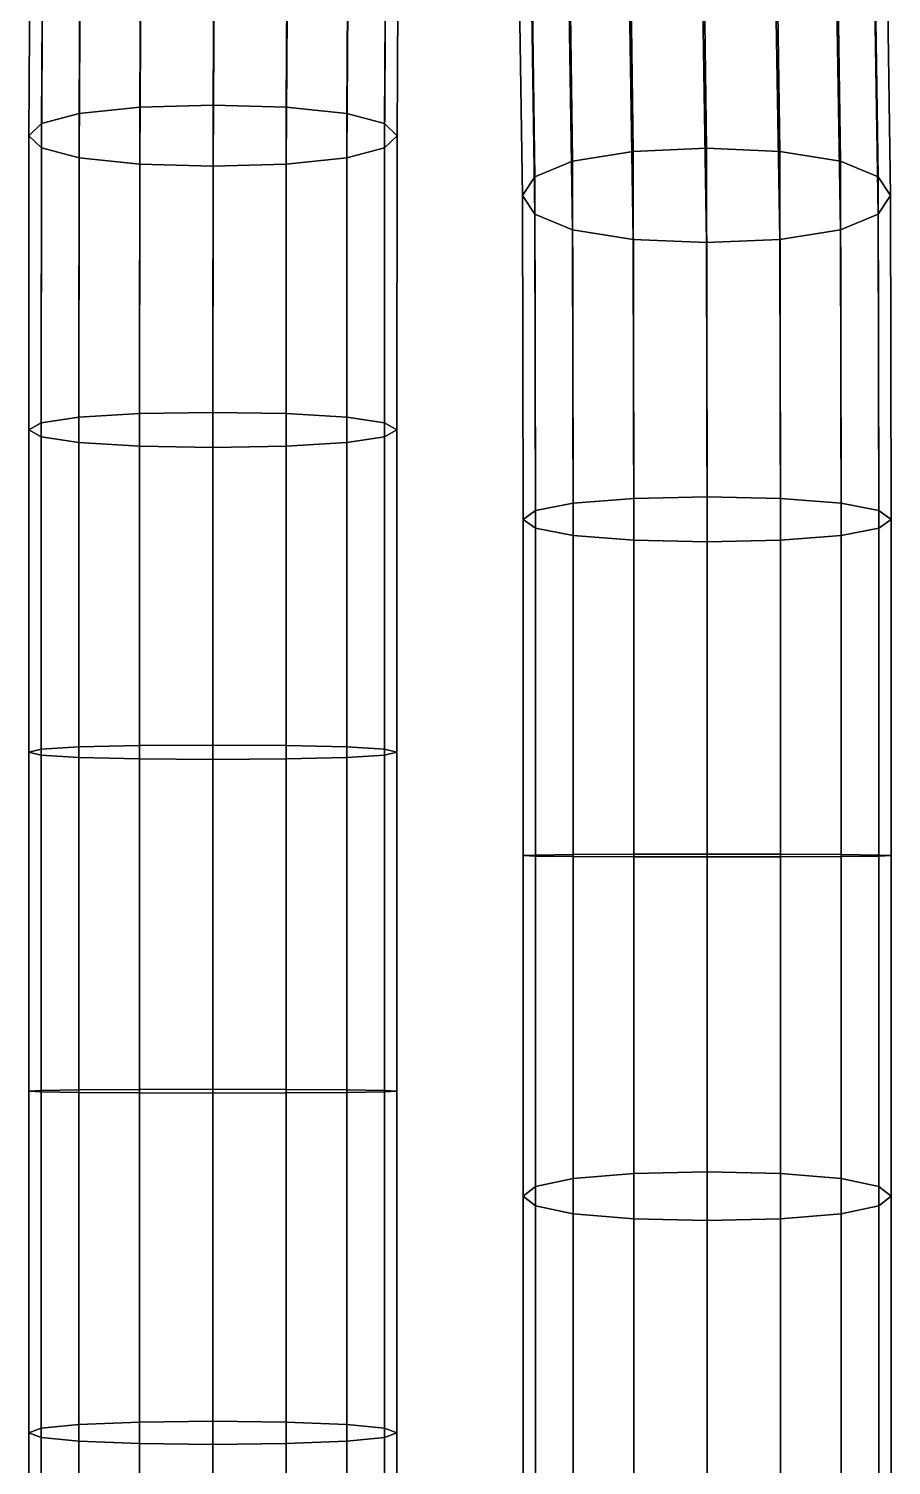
# Model space of a CAD drawing. Extents: x -10606 to 81047, y -69897 to 84397.
# Drawn here: x 65787 to 76256, y 34024 to 51461 of the extents above; entities that cross this region are included whole.
import ezdxf

# ---------------------------------------------------------------- set-up
doc = ezdxf.new("R2010")
doc.units = 0

msp = doc.modelspace()

# ---------------------------------------------------------------- linework, layer by layer
for points in [[(66398.804688, 50431.75, 74087.65625), (66417.039063, 53791.507813, 73099.609375), (67153.367188, 53905.941406, 73523.03125), (67135.132813, 50507.53125, 74523.867188)], [(67135.132813, 50507.53125, 74523.867188), (67153.367188, 53905.941406, 73523.03125), (68042.039063, 53944.089844, 73664.171875), (68023.804688, 50532.789063, 74669.273438)], [(68023.804688, 50532.789063, 74669.273438), (68042.039063, 53944.089844, 73664.171875), (68930.710938, 53905.945313, 73523.03125), (68912.476563, 50507.53125, 74523.867188)], [(68912.476563, 50507.53125, 74523.867188), (68930.710938, 53905.945313, 73523.03125), (69667.039063, 53791.511719, 73099.609375), (69648.804688, 50431.753906, 74087.65625)], [(72333.703125, 53756.15625, 30635.324219), (72388.390625, 49853.171875, 28943.691406), (73124.71875, 49970.207031, 28536.460938), (73070.03125, 53934.667969, 30252.771484)], [(73070.03125, 53934.667969, 30252.771484), (73124.71875, 49970.207031, 28536.460938), (74013.390625, 50009.21875, 28400.716797), (73958.703125, 53994.167969, 30125.255859)], [(73958.703125, 53994.167969, 30125.255859), (74013.390625, 50009.21875, 28400.716797), (74902.0625, 49970.207031, 28536.460938), (74847.375, 53934.667969, 30252.771484)], [(74847.375, 53934.667969, 30252.771484), (74902.0625, 49970.207031, 28536.460938), (75638.390625, 49853.171875, 28943.691406), (75583.703125, 53756.15625, 30635.324219)], [(65941.773438, 50309.664063, 73384.867188), (65960.007813, 53607.144531, 72417.421875), (66417.039063, 53791.507813, 73099.609375), (66398.804688, 50431.75, 74087.65625)], [(70105.835938, 50309.667969, 73384.867188), (69648.804688, 50431.753906, 74087.65625), (69667.039063, 53791.511719, 73099.609375), (70124.070313, 53607.144531, 72417.421875)], [(71876.671875, 53468.558594, 31251.658203), (71931.359375, 49664.617188, 29599.783203), (72388.390625, 49853.171875, 28943.691406), (72333.703125, 53756.15625, 30635.324219)], [(76040.734375, 53468.558594, 31251.658203), (75583.703125, 53756.15625, 30635.324219), (75638.390625, 49853.171875, 28943.691406), (76095.421875, 49664.617188, 29599.783203)], [(65789.429688, 50162.320313, 72536.679688), (65807.664063, 53384.636719, 71594.09375), (65960.007813, 53607.144531, 72417.421875), (65941.773438, 50309.664063, 73384.867188)], [(70258.179688, 50162.320313, 72536.679688), (70105.835938, 50309.667969, 73384.867188), (70124.070313, 53607.144531, 72417.421875), (70276.414063, 53384.636719, 71594.09375)], [(65941.773438, 50014.976563, 71688.5), (65960.007813, 53162.125, 70770.765625), (65807.664063, 53384.636719, 71594.09375), (65789.429688, 50162.320313, 72536.679688)], [(70105.835938, 50014.976563, 71688.5), (70258.179688, 50162.320313, 72536.679688), (70276.414063, 53384.636719, 71594.09375), (70124.070313, 53162.125, 70770.765625)], [(71724.328125, 53121.457031, 31995.509766), (71779.015625, 49437.050781, 30391.619141), (71931.359375, 49664.617188, 29599.783203), (71876.671875, 53468.558594, 31251.658203)], [(76193.078125, 53121.457031, 31995.507813), (76040.734375, 53468.558594, 31251.658203), (76095.421875, 49664.617188, 29599.783203), (76247.765625, 49437.050781, 30391.619141)], [(66398.804688, 49892.890625, 70985.710938), (66417.039063, 52977.761719, 70088.585938), (65960.007813, 53162.125, 70770.765625), (65941.773438, 50014.976563, 71688.5)], [(69648.804688, 49892.890625, 70985.710938), (70105.835938, 50014.976563, 71688.5), (70124.070313, 53162.125, 70770.765625), (69667.039063, 52977.761719, 70088.585938)], [(71876.671875, 52774.355469, 32739.359375), (71931.359375, 49209.484375, 31183.455078), (71779.015625, 49437.050781, 30391.619141), (71724.328125, 53121.457031, 31995.509766)], [(76040.734375, 52774.355469, 32739.359375), (76193.078125, 53121.457031, 31995.507813), (76247.765625, 49437.050781, 30391.619141), (76095.421875, 49209.484375, 31183.455078)], [(66398.804688, 49892.890625, 70985.710938), (67135.132813, 49817.113281, 70549.5), (67153.367188, 52863.328125, 69665.15625), (66417.039063, 52977.761719, 70088.585938)], [(67135.132813, 49817.113281, 70549.5), (68023.804688, 49791.855469, 70404.101563), (68042.039063, 52825.183594, 69524.015625), (67153.367188, 52863.328125, 69665.15625)], [(68023.804688, 49791.855469, 70404.101563), (68912.476563, 49817.113281, 70549.5), (68930.710938, 52863.328125, 69665.15625), (68042.039063, 52825.183594, 69524.015625)], [(68912.476563, 49817.113281, 70549.5), (69648.804688, 49892.890625, 70985.710938), (69667.039063, 52977.761719, 70088.585938), (68930.710938, 52863.328125, 69665.15625)], [(72333.703125, 52486.753906, 33355.695313), (72388.390625, 49020.929688, 31839.546875), (71931.359375, 49209.484375, 31183.455078), (71876.671875, 52774.355469, 32739.359375)], [(75583.703125, 52486.753906, 33355.695313), (76040.734375, 52774.355469, 32739.359375), (76095.421875, 49209.484375, 31183.455078), (75638.390625, 49020.929688, 31839.546875)], [(72333.703125, 52486.753906, 33355.695313), (73070.03125, 52308.246094, 33738.246094), (73124.71875, 48903.894531, 32246.777344), (72388.390625, 49020.929688, 31839.546875)], [(74847.375, 52308.246094, 33738.246094), (75583.703125, 52486.753906, 33355.695313), (75638.390625, 49020.929688, 31839.546875), (74902.0625, 48903.894531, 32246.777344)], [(73070.03125, 52308.246094, 33738.246094), (73958.703125, 52248.742188, 33865.761719), (74013.390625, 48864.882813, 32382.519531), (73124.71875, 48903.894531, 32246.777344)], [(73958.703125, 52248.742188, 33865.761719), (74847.375, 52308.246094, 33738.246094), (74902.0625, 48903.894531, 32246.777344), (74013.390625, 48864.882813, 32382.519531)], [(65939.171875, 46675.988281, 74054.882813), (65941.773438, 50309.664063, 73384.867188), (66398.804688, 50431.75, 74087.65625), (66396.203125, 46746.113281, 74769.625)], [(66396.203125, 46746.113281, 74769.625), (66398.804688, 50431.75, 74087.65625), (67135.132813, 50507.53125, 74523.867188), (67132.53125, 46789.640625, 75213.257813)], [(67132.53125, 46789.640625, 75213.257813), (67135.132813, 50507.53125, 74523.867188), (68023.804688, 50532.789063, 74669.273438), (68021.203125, 46804.148438, 75361.132813)], [(68021.203125, 46804.148438, 75361.132813), (68023.804688, 50532.789063, 74669.273438), (68912.476563, 50507.53125, 74523.867188), (68909.875, 46789.640625, 75213.257813)], [(68909.875, 46789.640625, 75213.257813), (68912.476563, 50507.53125, 74523.867188), (69648.804688, 50431.753906, 74087.65625), (69646.203125, 46746.113281, 74769.625)], [(70103.234375, 46675.988281, 74054.882813), (69646.203125, 46746.113281, 74769.625), (69648.804688, 50431.753906, 74087.65625), (70105.835938, 50309.667969, 73384.867188)], [(65786.828125, 46591.355469, 73192.257813), (65789.429688, 50162.320313, 72536.679688), (65941.773438, 50309.664063, 73384.867188), (65939.171875, 46675.988281, 74054.882813)], [(70255.578125, 46591.355469, 73192.257813), (70103.234375, 46675.988281, 74054.882813), (70105.835938, 50309.667969, 73384.867188), (70258.179688, 50162.320313, 72536.679688)], [(65939.171875, 46506.722656, 72329.640625), (65941.773438, 50014.976563, 71688.5), (65789.429688, 50162.320313, 72536.679688), (65786.828125, 46591.355469, 73192.257813)], [(70103.234375, 46506.722656, 72329.640625), (70255.578125, 46591.355469, 73192.257813), (70258.179688, 50162.320313, 72536.679688), (70105.835938, 50014.976563, 71688.5)], [(66396.203125, 46436.597656, 71614.898438), (66398.804688, 49892.890625, 70985.710938), (65941.773438, 50014.976563, 71688.5), (65939.171875, 46506.722656, 72329.640625)], [(66396.203125, 46436.597656, 71614.898438), (67132.53125, 46393.070313, 71171.265625), (67135.132813, 49817.113281, 70549.5), (66398.804688, 49892.890625, 70985.710938)], [(68909.875, 46393.070313, 71171.265625), (69646.203125, 46436.597656, 71614.898438), (69648.804688, 49892.890625, 70985.710938), (68912.476563, 49817.113281, 70549.5)], [(69646.203125, 46436.597656, 71614.898438), (70103.234375, 46506.722656, 72329.640625), (70105.835938, 50014.976563, 71688.5), (69648.804688, 49892.890625, 70985.710938)], [(72388.390625, 49853.171875, 28943.691406), (72396.203125, 45702.71875, 27693.826172), (73132.53125, 45758.308594, 27270.244141), (73124.71875, 49970.207031, 28536.460938)], [(73124.71875, 49970.207031, 28536.460938), (73132.53125, 45758.308594, 27270.244141), (74021.203125, 45776.839844, 27129.050781), (74013.390625, 50009.21875, 28400.716797)], [(74013.390625, 50009.21875, 28400.716797), (74021.203125, 45776.839844, 27129.050781), (74909.875, 45758.308594, 27270.244141), (74902.0625, 49970.207031, 28536.460938)], [(74902.0625, 49970.207031, 28536.460938), (74909.875, 45758.308594, 27270.244141), (75646.203125, 45702.71875, 27693.826172), (75638.390625, 49853.171875, 28943.691406)], [(67132.53125, 46393.070313, 71171.265625), (68021.203125, 46378.5625, 71023.390625), (68023.804688, 49791.855469, 70404.101563), (67135.132813, 49817.113281, 70549.5)], [(68021.203125, 46378.5625, 71023.390625), (68909.875, 46393.070313, 71171.265625), (68912.476563, 49817.113281, 70549.5), (68023.804688, 49791.855469, 70404.101563)], [(71931.359375, 49664.617188, 29599.783203), (71939.171875, 45613.15625, 28376.261719), (72396.203125, 45702.71875, 27693.826172), (72388.390625, 49853.171875, 28943.691406)], [(76095.421875, 49664.617188, 29599.783203), (75638.390625, 49853.171875, 28943.691406), (75646.203125, 45702.71875, 27693.826172), (76103.234375, 45613.15625, 28376.261719)], [(71779.015625, 49437.050781, 30391.619141), (71786.828125, 45505.0625, 29199.892578), (71939.171875, 45613.15625, 28376.261719), (71931.359375, 49664.617188, 29599.783203)], [(76247.765625, 49437.050781, 30391.619141), (76095.421875, 49664.617188, 29599.783203), (76103.234375, 45613.15625, 28376.261719), (76255.578125, 45505.0625, 29199.892578)], [(71931.359375, 49209.484375, 31183.455078), (71939.171875, 45396.96875, 30023.523438), (71786.828125, 45505.0625, 29199.892578), (71779.015625, 49437.050781, 30391.619141)], [(76095.421875, 49209.484375, 31183.455078), (76247.765625, 49437.050781, 30391.619141), (76255.578125, 45505.0625, 29199.892578), (76103.234375, 45396.96875, 30023.523438)], [(72388.390625, 49020.929688, 31839.546875), (72396.203125, 45307.40625, 30705.958984), (71939.171875, 45396.96875, 30023.523438), (71931.359375, 49209.484375, 31183.455078)], [(75638.390625, 49020.929688, 31839.546875), (76095.421875, 49209.484375, 31183.455078), (76103.234375, 45396.96875, 30023.523438), (75646.203125, 45307.40625, 30705.958984)], [(72388.390625, 49020.929688, 31839.546875), (73124.71875, 48903.894531, 32246.777344), (73132.53125, 45251.816406, 31129.541016), (72396.203125, 45307.40625, 30705.958984)], [(74902.0625, 48903.894531, 32246.777344), (75638.390625, 49020.929688, 31839.546875), (75646.203125, 45307.40625, 30705.958984), (74909.875, 45251.816406, 31129.541016)], [(73124.71875, 48903.894531, 32246.777344), (74013.390625, 48864.882813, 32382.519531), (74021.203125, 45233.285156, 31270.734375), (73132.53125, 45251.816406, 31129.541016)], [(74013.390625, 48864.882813, 32382.519531), (74902.0625, 48903.894531, 32246.777344), (74909.875, 45251.816406, 31129.541016), (74021.203125, 45233.285156, 31270.734375)], [(65939.171875, 42713.90625, 74447.65625), (65939.171875, 46675.988281, 74054.882813), (66396.203125, 46746.113281, 74769.625), (66396.203125, 42742.628906, 75168.984375)], [(66396.203125, 42742.628906, 75168.984375), (66396.203125, 46746.113281, 74769.625), (67132.53125, 46789.640625, 75213.257813), (67132.53125, 42760.457031, 75616.703125)], [(67132.53125, 42760.457031, 75616.703125), (67132.53125, 46789.640625, 75213.257813), (68021.203125, 46804.148438, 75361.132813), (68021.203125, 42766.398438, 75765.945313)], [(68021.203125, 42766.398438, 75765.945313), (68021.203125, 46804.148438, 75361.132813), (68909.875, 46789.640625, 75213.257813), (68909.875, 42760.457031, 75616.703125)], [(68909.875, 42760.457031, 75616.703125), (68909.875, 46789.640625, 75213.257813), (69646.203125, 46746.113281, 74769.625), (69646.203125, 42742.628906, 75168.984375)], [(70103.234375, 42713.90625, 74447.65625), (69646.203125, 42742.628906, 75168.984375), (69646.203125, 46746.113281, 74769.625), (70103.234375, 46675.988281, 74054.882813)], [(65786.828125, 42679.242188, 73577.085938), (65786.828125, 46591.355469, 73192.257813), (65939.171875, 46675.988281, 74054.882813), (65939.171875, 42713.90625, 74447.65625)], [(65939.171875, 42644.578125, 72706.523438), (65939.171875, 46506.722656, 72329.640625), (65786.828125, 46591.355469, 73192.257813), (65786.828125, 42679.242188, 73577.085938)], [(70255.578125, 42679.242188, 73577.085938), (70103.234375, 42713.90625, 74447.65625), (70103.234375, 46675.988281, 74054.882813), (70255.578125, 46591.355469, 73192.257813)], [(70103.234375, 42644.578125, 72706.523438), (70255.578125, 42679.242188, 73577.085938), (70255.578125, 46591.355469, 73192.257813), (70103.234375, 46506.722656, 72329.640625)], [(66396.203125, 42615.855469, 71985.195313), (66396.203125, 46436.597656, 71614.898438), (65939.171875, 46506.722656, 72329.640625), (65939.171875, 42644.578125, 72706.523438)], [(66396.203125, 42615.855469, 71985.195313), (67132.53125, 42598.027344, 71537.476563), (67132.53125, 46393.070313, 71171.265625), (66396.203125, 46436.597656, 71614.898438)], [(67132.53125, 42598.027344, 71537.476563), (68021.203125, 42592.085938, 71388.234375), (68021.203125, 46378.5625, 71023.390625), (67132.53125, 46393.070313, 71171.265625)], [(68021.203125, 42592.085938, 71388.234375), (68909.875, 42598.027344, 71537.476563), (68909.875, 46393.070313, 71171.265625), (68021.203125, 46378.5625, 71023.390625)], [(68909.875, 42598.027344, 71537.476563), (69646.203125, 42615.855469, 71985.195313), (69646.203125, 46436.597656, 71614.898438), (68909.875, 46393.070313, 71171.265625)], [(69646.203125, 42615.855469, 71985.195313), (70103.234375, 42644.578125, 72706.523438), (70103.234375, 46506.722656, 72329.640625), (69646.203125, 46436.597656, 71614.898438)], [(72396.203125, 45702.71875, 27693.826172), (71939.171875, 45613.15625, 28376.261719), (71939.171875, 41417.550781, 27650.099609), (72396.203125, 41412.058594, 26956.662109)], [(72396.203125, 45702.71875, 27693.826172), (72396.203125, 41412.058594, 26956.662109), (73132.53125, 41408.648438, 26526.253906), (73132.53125, 45758.308594, 27270.244141)], [(73132.53125, 45758.308594, 27270.244141), (73132.53125, 41408.648438, 26526.253906), (74021.203125, 41407.511719, 26382.783203), (74021.203125, 45776.839844, 27129.050781)], [(74021.203125, 45776.839844, 27129.050781), (74021.203125, 41407.511719, 26382.783203), (74909.875, 41408.648438, 26526.253906), (74909.875, 45758.308594, 27270.244141)], [(74909.875, 45758.308594, 27270.244141), (74909.875, 41408.648438, 26526.253906), (75646.203125, 41412.058594, 26956.662109), (75646.203125, 45702.71875, 27693.826172)], [(75646.203125, 45702.71875, 27693.826172), (75646.203125, 41412.058594, 26956.662109), (76103.234375, 41417.550781, 27650.099609), (76103.234375, 45613.15625, 28376.261719)], [(71939.171875, 45613.15625, 28376.261719), (71786.828125, 45505.0625, 29199.892578), (71786.828125, 41424.183594, 28487.005859), (71939.171875, 41417.550781, 27650.099609)], [(76103.234375, 45613.15625, 28376.261719), (76103.234375, 41417.550781, 27650.099609), (76255.578125, 41424.179688, 28487.005859), (76255.578125, 45505.0625, 29199.892578)], [(71786.828125, 45505.0625, 29199.892578), (71939.171875, 45396.96875, 30023.523438), (71939.171875, 41430.8125, 29323.914063), (71786.828125, 41424.183594, 28487.005859)], [(71939.171875, 45396.96875, 30023.523438), (72396.203125, 45307.40625, 30705.958984), (72396.203125, 41436.308594, 30017.351563), (71939.171875, 41430.8125, 29323.914063)], [(76103.234375, 45396.96875, 30023.523438), (76103.234375, 41430.8125, 29323.914063), (75646.203125, 41436.308594, 30017.351563), (75646.203125, 45307.40625, 30705.958984)], [(76255.578125, 45505.0625, 29199.892578), (76255.578125, 41424.179688, 28487.005859), (76103.234375, 41430.8125, 29323.914063), (76103.234375, 45396.96875, 30023.523438)], [(72396.203125, 45307.40625, 30705.958984), (73132.53125, 45251.816406, 31129.541016), (73132.53125, 41439.71875, 30447.759766), (72396.203125, 41436.308594, 30017.351563)], [(73132.53125, 45251.816406, 31129.541016), (74021.203125, 45233.285156, 31270.734375), (74021.203125, 41440.855469, 30591.230469), (73132.53125, 41439.71875, 30447.759766)], [(74021.203125, 45233.285156, 31270.734375), (74909.875, 45251.816406, 31129.541016), (74909.875, 41439.71875, 30447.759766), (74021.203125, 41440.855469, 30591.230469)], [(74909.875, 45251.816406, 31129.541016), (75646.203125, 45307.40625, 30705.958984), (75646.203125, 41436.308594, 30017.351563), (74909.875, 41439.71875, 30447.759766)], [(65939.171875, 38555.003906, 74507.367188), (65939.171875, 42713.90625, 74447.65625), (66396.203125, 42742.628906, 75168.984375), (66396.203125, 38547.316406, 75230.039063)], [(66396.203125, 38547.316406, 75230.039063), (66396.203125, 42742.628906, 75168.984375), (67132.53125, 42760.457031, 75616.703125), (67132.53125, 38542.542969, 75678.59375)], [(67132.53125, 38542.542969, 75678.59375), (67132.53125, 42760.457031, 75616.703125), (68021.203125, 42766.398438, 75765.945313), (68021.203125, 38540.953125, 75828.117188)], [(68021.203125, 38540.953125, 75828.117188), (68021.203125, 42766.398438, 75765.945313), (68909.875, 42760.457031, 75616.703125), (68909.875, 38542.542969, 75678.59375)], [(68909.875, 38542.542969, 75678.59375), (68909.875, 42760.457031, 75616.703125), (69646.203125, 42742.628906, 75168.984375), (69646.203125, 38547.316406, 75230.039063)], [(70103.234375, 38555.003906, 74507.367188), (69646.203125, 38547.316406, 75230.039063), (69646.203125, 42742.628906, 75168.984375), (70103.234375, 42713.90625, 74447.65625)], [(65786.828125, 38564.28125, 73635.171875), (65786.828125, 42679.242188, 73577.085938), (65939.171875, 42713.90625, 74447.65625), (65939.171875, 38555.003906, 74507.367188)], [(65939.171875, 38573.558594, 72762.976563), (65939.171875, 42644.578125, 72706.523438), (65786.828125, 42679.242188, 73577.085938), (65786.828125, 38564.28125, 73635.171875)], [(66396.203125, 38581.246094, 72040.304688), (66396.203125, 42615.855469, 71985.195313), (65939.171875, 42644.578125, 72706.523438), (65939.171875, 38573.558594, 72762.976563)], [(66396.203125, 38581.246094, 72040.304688), (67132.53125, 38586.015625, 71591.75), (67132.53125, 42598.027344, 71537.476563), (66396.203125, 42615.855469, 71985.195313)], [(67132.53125, 38586.015625, 71591.75), (68021.203125, 38587.605469, 71442.234375), (68021.203125, 42592.085938, 71388.234375), (67132.53125, 42598.027344, 71537.476563)], [(68021.203125, 38587.605469, 71442.234375), (68909.875, 38586.015625, 71591.75), (68909.875, 42598.027344, 71537.476563), (68021.203125, 42592.085938, 71388.234375)], [(68909.875, 38586.015625, 71591.75), (69646.203125, 38581.246094, 72040.304688), (69646.203125, 42615.855469, 71985.195313), (68909.875, 42598.027344, 71537.476563)], [(69646.203125, 38581.246094, 72040.304688), (70103.234375, 38573.558594, 72762.976563), (70103.234375, 42644.578125, 72706.523438), (69646.203125, 42615.855469, 71985.195313)], [(70255.578125, 38564.28125, 73635.171875), (70103.234375, 38555.003906, 74507.367188), (70103.234375, 42713.90625, 74447.65625), (70255.578125, 42679.242188, 73577.085938)], [(70103.234375, 38573.558594, 72762.976563), (70255.578125, 38564.28125, 73635.171875), (70255.578125, 42679.242188, 73577.085938), (70103.234375, 42644.578125, 72706.523438)], [(71786.828125, 41424.183594, 28487.005859), (71939.171875, 41430.8125, 29323.914063), (71939.171875, 37408.417969, 29088.236328), (71786.828125, 37291.125, 28257.730469)], [(71939.171875, 41417.550781, 27650.099609), (71786.828125, 41424.183594, 28487.005859), (71786.828125, 37291.125, 28257.730469), (71939.171875, 37173.828125, 27427.224609)], [(71939.171875, 41430.8125, 29323.914063), (72396.203125, 41436.308594, 30017.351563), (72396.203125, 37505.609375, 29776.369141), (71939.171875, 37408.417969, 29088.236328)], [(72396.203125, 41412.058594, 26956.662109), (71939.171875, 41417.550781, 27650.099609), (71939.171875, 37173.828125, 27427.224609), (72396.203125, 37076.640625, 26739.091797)], [(72396.203125, 41436.308594, 30017.351563), (73132.53125, 41439.71875, 30447.759766), (73132.53125, 37565.929688, 30203.486328), (72396.203125, 37505.609375, 29776.369141)], [(72396.203125, 41412.058594, 26956.662109), (72396.203125, 37076.640625, 26739.091797), (73132.53125, 37016.320313, 26311.974609), (73132.53125, 41408.648438, 26526.253906)], [(73132.53125, 41439.71875, 30447.759766), (74021.203125, 41440.855469, 30591.230469), (74021.203125, 37586.035156, 30345.859375), (73132.53125, 37565.929688, 30203.486328)], [(73132.53125, 41408.648438, 26526.253906), (73132.53125, 37016.320313, 26311.974609), (74021.203125, 36996.210938, 26169.601563), (74021.203125, 41407.511719, 26382.783203)], [(74021.203125, 41440.855469, 30591.230469), (74909.875, 41439.71875, 30447.759766), (74909.875, 37565.929688, 30203.486328), (74021.203125, 37586.035156, 30345.859375)], [(74021.203125, 41407.511719, 26382.783203), (74021.203125, 36996.210938, 26169.601563), (74909.875, 37016.320313, 26311.974609), (74909.875, 41408.648438, 26526.253906)], [(74909.875, 41439.71875, 30447.759766), (75646.203125, 41436.308594, 30017.351563), (75646.203125, 37505.605469, 29776.369141), (74909.875, 37565.929688, 30203.486328)], [(74909.875, 41408.648438, 26526.253906), (74909.875, 37016.320313, 26311.974609), (75646.203125, 37076.640625, 26739.091797), (75646.203125, 41412.058594, 26956.662109)], [(76103.234375, 41430.8125, 29323.914063), (76103.234375, 37408.417969, 29088.236328), (75646.203125, 37505.605469, 29776.369141), (75646.203125, 41436.308594, 30017.351563)], [(75646.203125, 41412.058594, 26956.662109), (75646.203125, 37076.640625, 26739.091797), (76103.234375, 37173.828125, 27427.224609), (76103.234375, 41417.550781, 27650.099609)], [(76255.578125, 41424.179688, 28487.005859), (76255.578125, 37291.125, 28257.730469), (76103.234375, 37408.417969, 29088.236328), (76103.234375, 41430.8125, 29323.914063)], [(76103.234375, 41417.550781, 27650.099609), (76103.234375, 37173.828125, 27427.224609), (76255.578125, 37291.125, 28257.730469), (76255.578125, 41424.179688, 28487.005859)], [(65939.171875, 34473.125, 72425.75), (65939.171875, 38573.558594, 72762.976563), (65786.828125, 38564.28125, 73635.171875), (65786.828125, 34417.464844, 73292.46875)], [(65786.828125, 34417.464844, 73292.46875), (65786.828125, 38564.28125, 73635.171875), (65939.171875, 38555.003906, 74507.367188), (65939.171875, 34361.804688, 74159.179688)], [(66396.203125, 34519.242188, 71707.617188), (66396.203125, 38581.246094, 72040.304688), (65939.171875, 38573.558594, 72762.976563), (65939.171875, 34473.125, 72425.75)], [(65939.171875, 34361.804688, 74159.179688), (65939.171875, 38555.003906, 74507.367188), (66396.203125, 38547.316406, 75230.039063), (66396.203125, 34315.6875, 74877.3125)], [(66396.203125, 34519.242188, 71707.617188), (67132.53125, 34547.867188, 71261.875), (67132.53125, 38586.015625, 71591.75), (66396.203125, 38581.246094, 72040.304688)], [(66396.203125, 34315.6875, 74877.3125), (66396.203125, 38547.316406, 75230.039063), (67132.53125, 38542.542969, 75678.59375), (67132.53125, 34287.0625, 75323.054688)], [(67132.53125, 34547.867188, 71261.875), (68021.203125, 34557.410156, 71113.296875), (68021.203125, 38587.605469, 71442.234375), (67132.53125, 38586.015625, 71591.75)], [(67132.53125, 34287.0625, 75323.054688), (67132.53125, 38542.542969, 75678.59375), (68021.203125, 38540.953125, 75828.117188), (68021.203125, 34277.519531, 75471.632813)], [(68021.203125, 34557.410156, 71113.296875), (68909.875, 34547.867188, 71261.875), (68909.875, 38586.015625, 71591.75), (68021.203125, 38587.605469, 71442.234375)], [(68021.203125, 34277.519531, 75471.632813), (68021.203125, 38540.953125, 75828.117188), (68909.875, 38542.542969, 75678.59375), (68909.875, 34287.0625, 75323.054688)], [(68909.875, 34547.867188, 71261.875), (69646.203125, 34519.242188, 71707.617188), (69646.203125, 38581.246094, 72040.304688), (68909.875, 38586.015625, 71591.75)], [(68909.875, 34287.0625, 75323.054688), (68909.875, 38542.542969, 75678.59375), (69646.203125, 38547.316406, 75230.039063), (69646.203125, 34315.6875, 74877.3125)], [(69646.203125, 34519.242188, 71707.617188), (70103.234375, 34473.125, 72425.75), (70103.234375, 38573.558594, 72762.976563), (69646.203125, 38581.246094, 72040.304688)], [(70103.234375, 34361.804688, 74159.179688), (69646.203125, 34315.6875, 74877.3125), (69646.203125, 38547.316406, 75230.039063), (70103.234375, 38555.003906, 74507.367188)], [(70103.234375, 34473.125, 72425.75), (70255.578125, 34417.464844, 73292.46875), (70255.578125, 38564.28125, 73635.171875), (70103.234375, 38573.558594, 72762.976563)], [(70255.578125, 34417.464844, 73292.46875), (70103.234375, 34361.804688, 74159.179688), (70103.234375, 38555.003906, 74507.367188), (70255.578125, 38564.28125, 73635.171875)], [(71939.171875, 37408.417969, 29088.236328), (72396.203125, 37505.609375, 29776.369141), (72396.203125, 33615.238281, 29970.71875), (71939.171875, 33428.035156, 29304.916016)], [(72396.203125, 37505.609375, 29776.369141), (73132.53125, 37565.929688, 30203.486328), (73132.53125, 33731.433594, 30383.976563), (72396.203125, 33615.238281, 29970.71875)], [(73132.53125, 37565.929688, 30203.486328), (74021.203125, 37586.035156, 30345.859375), (74021.203125, 33770.164063, 30521.730469), (73132.53125, 33731.433594, 30383.976563)], [(74021.203125, 37586.035156, 30345.859375), (74909.875, 37565.929688, 30203.486328), (74909.875, 33731.433594, 30383.976563), (74021.203125, 33770.164063, 30521.730469)], [(74909.875, 37565.929688, 30203.486328), (75646.203125, 37505.605469, 29776.369141), (75646.203125, 33615.238281, 29970.71875), (74909.875, 33731.433594, 30383.976563)], [(76103.234375, 37408.417969, 29088.236328), (76103.234375, 33428.035156, 29304.916016), (75646.203125, 33615.238281, 29970.71875), (75646.203125, 37505.605469, 29776.369141)], [(71786.828125, 37291.125, 28257.730469), (71939.171875, 37408.417969, 29088.236328), (71939.171875, 33428.035156, 29304.916016), (71786.828125, 33202.101563, 28501.357422)], [(76255.578125, 37291.125, 28257.730469), (76255.578125, 33202.101563, 28501.357422), (76103.234375, 33428.035156, 29304.916016), (76103.234375, 37408.417969, 29088.236328)], [(71939.171875, 37173.828125, 27427.224609), (71786.828125, 37291.125, 28257.730469), (71786.828125, 33202.101563, 28501.357422), (71939.171875, 32976.167969, 27697.800781)], [(72396.203125, 37076.640625, 26739.091797), (71939.171875, 37173.828125, 27427.224609), (71939.171875, 32976.167969, 27697.800781), (72396.203125, 32788.964844, 27031.996094)], [(75646.203125, 37076.640625, 26739.091797), (75646.203125, 32788.964844, 27031.996094), (76103.234375, 32976.167969, 27697.800781), (76103.234375, 37173.828125, 27427.224609)], [(76103.234375, 37173.828125, 27427.224609), (76103.234375, 32976.167969, 27697.800781), (76255.578125, 33202.101563, 28501.357422), (76255.578125, 37291.125, 28257.730469)], [(72396.203125, 37076.640625, 26739.091797), (72396.203125, 32788.964844, 27031.996094), (73132.53125, 32672.769531, 26618.738281), (73132.53125, 37016.320313, 26311.974609)], [(73132.53125, 37016.320313, 26311.974609), (73132.53125, 32672.769531, 26618.738281), (74021.203125, 32634.037109, 26480.986328), (74021.203125, 36996.210938, 26169.601563)], [(74021.203125, 36996.210938, 26169.601563), (74021.203125, 32634.037109, 26480.986328), (74909.875, 32672.769531, 26618.738281), (74909.875, 37016.320313, 26311.974609)], [(74909.875, 37016.320313, 26311.974609), (74909.875, 32672.769531, 26618.738281), (75646.203125, 32788.964844, 27031.996094), (75646.203125, 37076.640625, 26739.091797)], [(66396.203125, 30616.324219, 70914.5), (67132.53125, 30674.410156, 70475.632813), (67132.53125, 34547.867188, 71261.875), (66396.203125, 34519.242188, 71707.617188)], [(67132.53125, 30674.410156, 70475.632813), (68021.203125, 30693.773438, 70329.34375), (68021.203125, 34557.410156, 71113.296875), (67132.53125, 34547.867188, 71261.875)], [(68021.203125, 30693.773438, 70329.34375), (68909.875, 30674.410156, 70475.632813), (68909.875, 34547.867188, 71261.875), (68021.203125, 34557.410156, 71113.296875)], [(68909.875, 30674.410156, 70475.632813), (69646.203125, 30616.324219, 70914.5), (69646.203125, 34519.242188, 71707.617188), (68909.875, 34547.867188, 71261.875)], [(65939.171875, 30522.738281, 71621.5625), (65939.171875, 34473.125, 72425.75), (65786.828125, 34417.464844, 73292.46875), (65786.828125, 30409.791016, 72474.914063)], [(65786.828125, 30409.791016, 72474.914063), (65786.828125, 34417.464844, 73292.46875), (65939.171875, 34361.804688, 74159.179688), (65939.171875, 30296.841797, 73328.265625)], [(66396.203125, 30616.324219, 70914.5), (66396.203125, 34519.242188, 71707.617188), (65939.171875, 34473.125, 72425.75), (65939.171875, 30522.738281, 71621.5625)], [(65939.171875, 30296.841797, 73328.265625), (65939.171875, 34361.804688, 74159.179688), (66396.203125, 34315.6875, 74877.3125), (66396.203125, 30203.257813, 74035.328125)], [(69646.203125, 30616.324219, 70914.5), (70103.234375, 30522.738281, 71621.5625), (70103.234375, 34473.125, 72425.75), (69646.203125, 34519.242188, 71707.617188)], [(70103.234375, 30296.841797, 73328.265625), (69646.203125, 30203.257813, 74035.328125), (69646.203125, 34315.6875, 74877.3125), (70103.234375, 34361.804688, 74159.179688)], [(70103.234375, 30522.738281, 71621.5625), (70255.578125, 30409.791016, 72474.914063), (70255.578125, 34417.464844, 73292.46875), (70103.234375, 34473.125, 72425.75)], [(70255.578125, 30409.791016, 72474.914063), (70103.234375, 30296.841797, 73328.265625), (70103.234375, 34361.804688, 74159.179688), (70255.578125, 34417.464844, 73292.46875)], [(66396.203125, 30203.257813, 74035.328125), (66396.203125, 34315.6875, 74877.3125), (67132.53125, 34287.0625, 75323.054688), (67132.53125, 30145.171875, 74474.195313)], [(67132.53125, 30145.171875, 74474.195313), (67132.53125, 34287.0625, 75323.054688), (68021.203125, 34277.519531, 75471.632813), (68021.203125, 30125.808594, 74620.484375)], [(68021.203125, 30125.808594, 74620.484375), (68021.203125, 34277.519531, 75471.632813), (68909.875, 34287.0625, 75323.054688), (68909.875, 30145.171875, 74474.195313)], [(68909.875, 30145.171875, 74474.195313), (68909.875, 34287.0625, 75323.054688), (69646.203125, 34315.6875, 74877.3125), (69646.203125, 30203.257813, 74035.328125)]]:
    msp.add_3dface(points)

doc.saveas('drawing.dxf')
